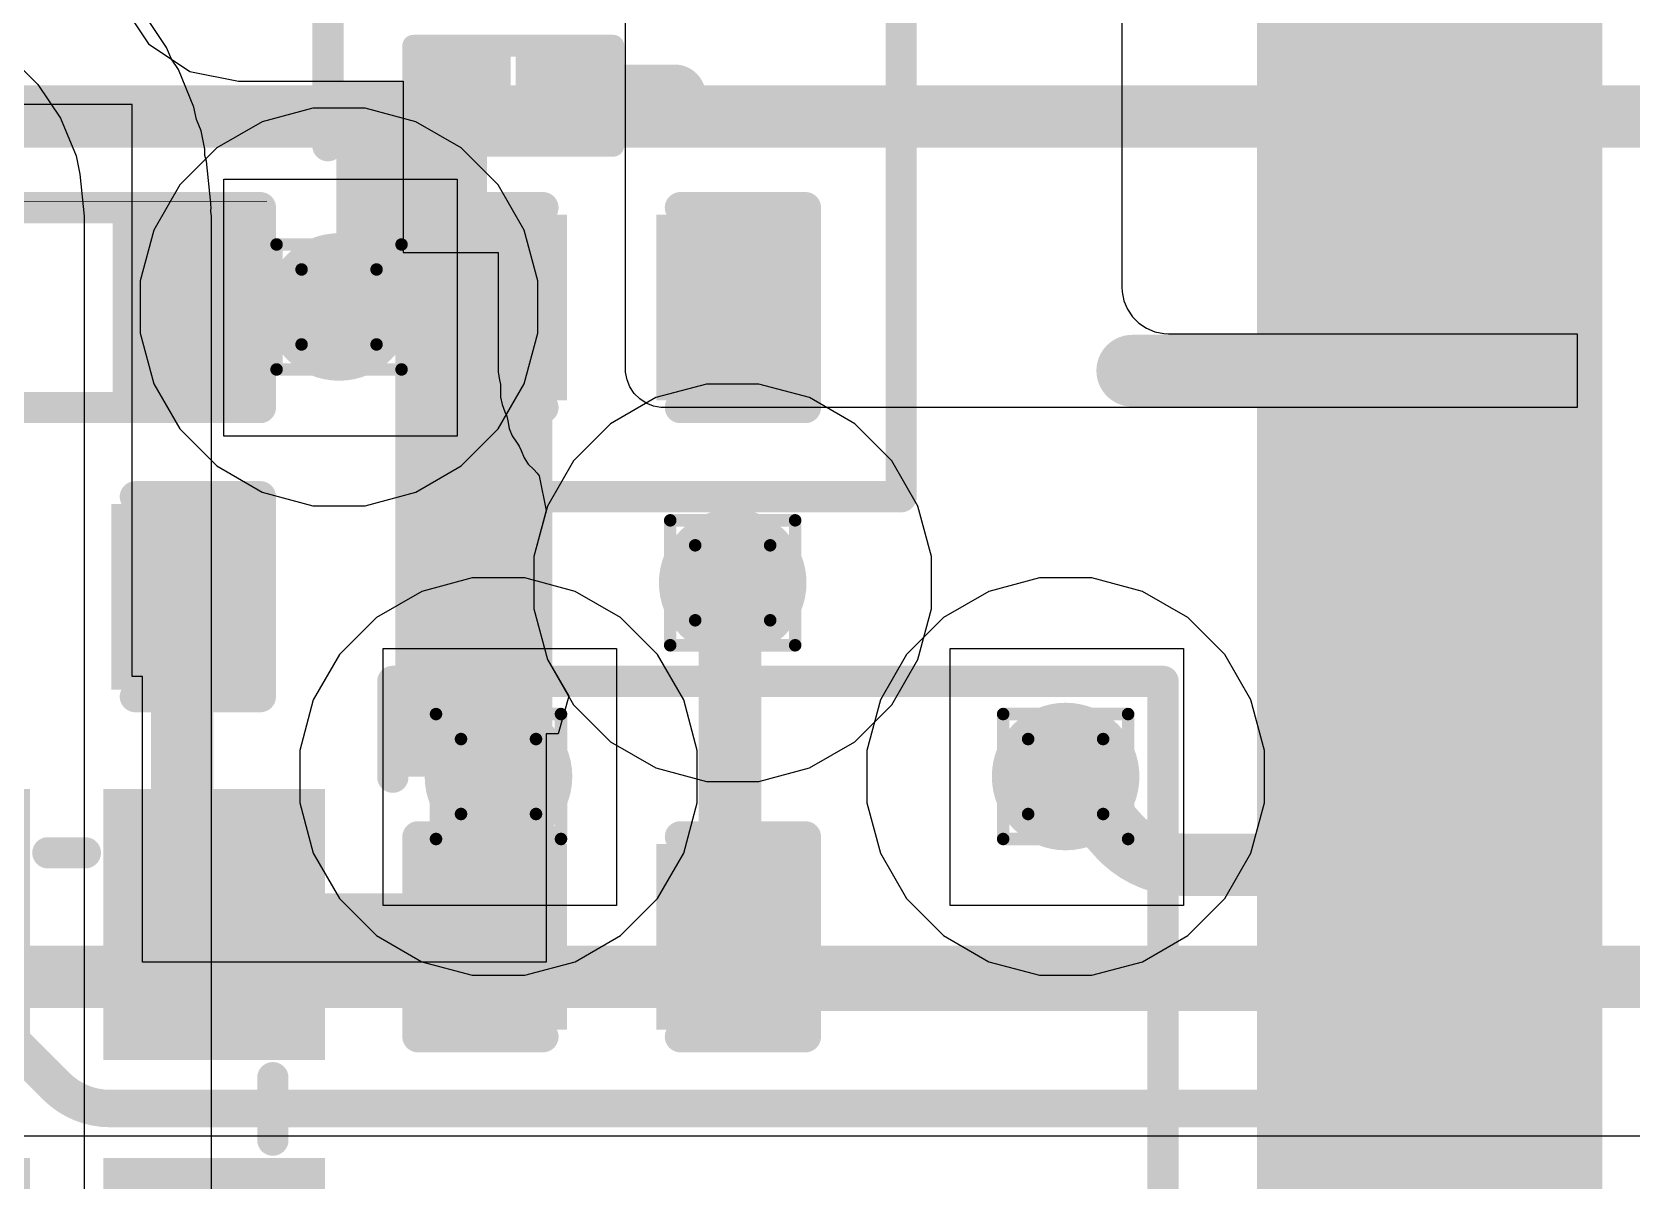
# Model space of a CAD drawing. Header units: inches. Extents: x -5 to 230, y -4 to 159.
# Drawn here: x 17.09 to 23.59, y 35.96 to 40.62 of the extents above; entities that cross this region are included whole.
import ezdxf

# ---------------------------------------------------------------- set-up
doc = ezdxf.new("R2010")
doc.units = ezdxf.units.IN
for name, color, linetype in [('Bottom Layer', 5, 'Continuous'), ('Drill Drawing', 1, 'Continuous'), ('Layer 1', 16, 'Continuous'), ('Layer 2', 76, 'Continuous'), ('Top Layer', 1, 'Continuous'), ('Top Overlay', 2, 'Continuous'), ('Top Paste', 8, 'Continuous'), ('Top Solder', 216, 'Continuous'), ('Via Holes', 16, 'Continuous')]:
    doc.layers.add(name, color=color, linetype=linetype)

# ---------------------------------------------------------------- blocks, each defined once
blk = doc.blocks.new('SMD2016_4P_48')
at = {"layer": 'Top Layer'}
for points in [[(-1.2500483, 0.1998725999999999), (-1.2500483, 0.9998709999999998), (-0.2500503000000001, 0.9998709999999998), (-0.2500502999999999, 0.1998726000000001)], [(0.2500528400000001, 0.2000249999999999), (0.2500528399999999, 1.0000234), (1.25005084, 1.0000234), (1.25005084, 0.2000250000000001)], [(-1.2499467, -1.0000234), (-1.2499467, -0.2000250000000001), (-0.2499487000000001, -0.2000249999999999), (-0.2499486999999999, -1.0000234)], [(0.2500528400000001, -0.9998709999999998), (0.2500528399999999, -0.1998726000000001), (1.25005084, -0.1998725999999999), (1.25005084, -0.9998709999999998)]]:
    blk.add_hatch(color=1, dxfattribs=at).paths.add_polyline_path(points)
at = {"layer": 'Top Paste'}
for points in [[(-1.2500483, 0.1998725999999999), (-1.2500483, 0.9998709999999998), (-0.2500503000000001, 0.9998709999999998), (-0.2500502999999999, 0.1998726000000001)], [(0.2500528400000001, 0.2000249999999999), (0.2500528399999999, 1.0000234), (1.25005084, 1.0000234), (1.25005084, 0.2000250000000001)], [(-1.2499467, -1.0000234), (-1.2499467, -0.2000250000000001), (-0.2499487000000001, -0.2000249999999999), (-0.2499486999999999, -1.0000234)], [(0.2500528400000001, -0.9998709999999998), (0.2500528399999999, -0.1998726000000001), (1.25005084, -0.1998725999999999), (1.25005084, -0.9998709999999998)]]:
    blk.add_hatch(color=8, dxfattribs=at).paths.add_polyline_path(points)
at = {"layer": 'Top Solder'}
for points in [[(-1.3008483, 0.1490725999999999), (-1.3008483, 1.050671), (-0.1992503, 1.050671), (-0.1992502999999999, 0.1490726000000001)], [(0.1992528400000001, 0.1492249999999999), (0.1992528399999999, 1.0508234), (1.30085084, 1.0508234), (1.30085084, 0.1492250000000001)], [(-1.3007467, -1.0508234), (-1.3007467, -0.1492250000000001), (-0.1991487000000001, -0.1492249999999999), (-0.1991486999999999, -1.0508234)], [(0.1992528400000001, -1.050671), (0.1992528399999999, -0.1490726000000001), (1.30085084, -0.1490725999999999), (1.30085084, -1.050671)]]:
    blk.add_hatch(color=216, dxfattribs=at).paths.add_polyline_path(points)
at = {"layer": 'Top Overlay', "const_width": 0.127}
for points in [[(0.127, 0.8382), (-0.127, 0.8382)], [(-1.0414, -0.0762), (-1.0414, 0.0762)], [(1.04140254, -0.0760476), (1.04140254, 0.0763524)], [(-1.3486765, -0.5588), (-1.4248765, -0.4826)], [(-1.4248765, -0.635), (-1.4248765, -0.4826)], [(-1.4248765, -0.635), (-1.3486765, -0.5588)], [(0.1271016, -0.8383524), (-0.1268984, -0.8383524)]]:
    blk.add_lwpolyline(points, dxfattribs=at)
at = {"layer": 'Top Overlay', "const_width": 0.0635}
for points in [[(-0.15875, 0.8382, 1), (-0.09525, 0.8382, 1)], [(0.09525, 0.8382, 1), (0.15875, 0.8382, 1)], [(-1.07315, 0.0762, 1), (-1.00965, 0.0762, 1)], [(1.00965254, 0.0763524, 1), (1.07315254, 0.0763524, 1)], [(-1.07315, -0.0762, 1), (-1.00965, -0.0762, 1)], [(1.00965254, -0.0760476, 1), (1.07315254, -0.0760476, 1)], [(-1.4566265, -0.4826, 1), (-1.3931265, -0.4826, 1)], [(-1.4566265, -0.4826, 1), (-1.3931265, -0.4826, 1)], [(-1.3804265, -0.5588, 1), (-1.3169265, -0.5588, 1)], [(-1.3804265, -0.5588, 1), (-1.3169265, -0.5588, 1)], [(-1.4566265, -0.635, 1), (-1.3931265, -0.635, 1)], [(-1.4566265, -0.635, 1), (-1.3931265, -0.635, 1)], [(-0.1586484, -0.8383524, 1), (-0.0951484, -0.8383524, 1)], [(0.0953516, -0.8383524, 1), (0.1588516, -0.8383524, 1)]]:
    blk.add_lwpolyline(points, format="xyb", close=True, dxfattribs=at)
blk = doc.blocks.new('LQFP_100_71')
at = {"layer": 'Top Layer'}
for points in [[(-8.34999981, 5.149999859999999), (-7.14999967, 5.149999859999999), (-7.14999967, 4.85000046), (-8.34999981, 4.85000046)], [(-8.34999981, 4.65000086), (-7.14999967, 4.65000086), (-7.14999967, 4.35000146), (-8.34999981, 4.35000146)], [(-8.34999981, 4.14999932), (-7.14999967, 4.14999932), (-7.14999967, 3.84999992), (-8.34999981, 3.84999992)], [(-8.34999981, 3.65000032), (-7.14999967, 3.65000032), (-7.14999967, 3.35000092), (-8.34999981, 3.35000092)], [(-8.34999981, 3.15000132), (-7.14999967, 3.15000132), (-7.14999967, 2.85000192), (-8.34999981, 2.85000192)], [(-8.34999981, 2.64999978), (-7.14999967, 2.64999978), (-7.14999967, 2.35000038), (-8.34999981, 2.35000038)], [(-8.34999981, 2.15000078), (-7.14999967, 2.15000078), (-7.14999967, 1.85000138), (-8.34999981, 1.85000138)], [(-8.34999981, 1.64999924), (-7.14999967, 1.64999924), (-7.14999967, 1.34999984), (-8.34999981, 1.34999984)], [(-8.34999981, 1.15000024), (-7.14999967, 1.15000024), (-7.14999967, 0.8500008399999999), (-8.34999981, 0.8500008399999999)], [(-8.34999981, 0.65000124), (-7.14999967, 0.65000124), (-7.14999967, 0.35000184), (-8.34999981, 0.35000184)]]:
    blk.add_hatch(color=1, dxfattribs=at).paths.add_polyline_path(points)
at = {"layer": 'Top Paste'}
for points in [[(-8.34999981, 5.149999859999999), (-7.14999967, 5.149999859999999), (-7.14999967, 4.85000046), (-8.34999981, 4.85000046)], [(-8.34999981, 4.65000086), (-7.14999967, 4.65000086), (-7.14999967, 4.35000146), (-8.34999981, 4.35000146)], [(-8.34999981, 4.14999932), (-7.14999967, 4.14999932), (-7.14999967, 3.84999992), (-8.34999981, 3.84999992)], [(-8.34999981, 3.65000032), (-7.14999967, 3.65000032), (-7.14999967, 3.35000092), (-8.34999981, 3.35000092)], [(-8.34999981, 3.15000132), (-7.14999967, 3.15000132), (-7.14999967, 2.85000192), (-8.34999981, 2.85000192)], [(-8.34999981, 2.64999978), (-7.14999967, 2.64999978), (-7.14999967, 2.35000038), (-8.34999981, 2.35000038)], [(-8.34999981, 2.15000078), (-7.14999967, 2.15000078), (-7.14999967, 1.85000138), (-8.34999981, 1.85000138)], [(-8.34999981, 1.64999924), (-7.14999967, 1.64999924), (-7.14999967, 1.34999984), (-8.34999981, 1.34999984)], [(-8.34999981, 1.15000024), (-7.14999967, 1.15000024), (-7.14999967, 0.8500008399999999), (-8.34999981, 0.8500008399999999)], [(-8.34999981, 0.65000124), (-7.14999967, 0.65000124), (-7.14999967, 0.35000184), (-8.34999981, 0.35000184)]]:
    blk.add_hatch(color=8, dxfattribs=at).paths.add_polyline_path(points)
at = {"layer": 'Top Solder'}
for points in [[(-8.45159981, 5.25159986), (-7.048399669999999, 5.25159986), (-7.048399669999999, 4.74840046), (-8.45159981, 4.74840046)], [(-8.45159981, 4.75160086), (-7.048399669999999, 4.75160086), (-7.048399669999999, 4.248401459999999), (-8.45159981, 4.248401459999999)], [(-8.45159981, 4.25159932), (-7.048399669999999, 4.25159932), (-7.048399669999999, 3.74839992), (-8.45159981, 3.74839992)], [(-8.45159981, 3.75160032), (-7.048399669999999, 3.75160032), (-7.048399669999999, 3.24840092), (-8.45159981, 3.24840092)], [(-8.45159981, 3.25160132), (-7.048399669999999, 3.25160132), (-7.048399669999999, 2.74840192), (-8.45159981, 2.74840192)], [(-8.45159981, 2.75159978), (-7.048399669999999, 2.75159978), (-7.048399669999999, 2.24840038), (-8.45159981, 2.24840038)], [(-8.45159981, 2.25160078), (-7.048399669999999, 2.25160078), (-7.048399669999999, 1.74840138), (-8.45159981, 1.74840138)], [(-8.45159981, 1.75159924), (-7.048399669999999, 1.75159924), (-7.048399669999999, 1.24839984), (-8.45159981, 1.24839984)], [(-8.45159981, 1.25160024), (-7.048399669999999, 1.25160024), (-7.048399669999999, 0.74840084), (-8.45159981, 0.74840084)], [(-8.45159981, 0.75160124), (-7.048399669999999, 0.75160124), (-7.048399669999999, 0.24840184), (-8.45159981, 0.24840184)], [(-8.45159981, 0.2515997), (-7.048399669999999, 0.2515997), (-7.048399669999999, -0.2515997), (-8.45159981, -0.2515997)]]:
    blk.add_hatch(color=216, dxfattribs=at).paths.add_polyline_path(points)
blk = doc.blocks.new('R___0402_170')
at = {"layer": 'Top Layer'}
for points in [[(-0.6985, -0.3175), (-0.6985, 0.3175), (-0.2412999999999999, 0.3175), (-0.2413, -0.3175)], [(0.2412999999999999, -0.3175), (0.2413, 0.3175), (0.6985, 0.3175), (0.6985, -0.3175)]]:
    blk.add_hatch(color=1, dxfattribs=at).paths.add_polyline_path(points)
at = {"layer": 'Top Paste'}
for points in [[(-0.6985, -0.3175), (-0.6985, 0.3175), (-0.2412999999999999, 0.3175), (-0.2413, -0.3175)], [(0.2412999999999999, -0.3175), (0.2413, 0.3175), (0.6985, 0.3175), (0.6985, -0.3175)]]:
    blk.add_hatch(color=8, dxfattribs=at).paths.add_polyline_path(points)
at = {"layer": 'Top Solder'}
for points in [[(-0.75350116, -0.37250116), (-0.75350116, 0.37250116), (-0.1862988399999999, 0.37250116), (-0.18629884, -0.37250116)], [(0.1862988399999999, -0.37250116), (0.18629884, 0.37250116), (0.75350116, 0.37250116), (0.75350116, -0.37250116)]]:
    blk.add_hatch(color=216, dxfattribs=at).paths.add_polyline_path(points)
at = {"layer": 'Top Overlay'}
for points, const_width in [([(0.7874, 0.4064), (-0.7874, 0.4064)], 0.127), ([(-0.7874, 0.4064), (-0.7874, -0.4064)], 0.127), ([(0.7874, 0.4064), (0.7874, -0.4064)], 0.127), ([(0.7874, -0.4064), (-0.7874, -0.4064)], 0.127), ([(0.8128, -0.4318), (-0.8128, -0.4318)], 0.0032258)]:
    blk.add_lwpolyline(points, dxfattribs=dict(at, const_width=const_width))
for points, const_width in [([(-0.8191499999999999, 0.4064, 1), (-0.7556499999999999, 0.4064, 1)], 0.0635), ([(-0.8191499999999999, 0.4064, 1), (-0.7556499999999999, 0.4064, 1)], 0.0635), ([(0.7556499999999999, 0.4064, 1), (0.8191499999999999, 0.4064, 1)], 0.0635), ([(0.7556499999999999, 0.4064, 1), (0.8191499999999999, 0.4064, 1)], 0.0635), ([(-0.8191499999999999, -0.4064, 1), (-0.7556499999999999, -0.4064, 1)], 0.0635), ([(-0.8191499999999999, -0.4064, 1), (-0.7556499999999999, -0.4064, 1)], 0.0635), ([(0.7556499999999999, -0.4064, 1), (0.8191499999999999, -0.4064, 1)], 0.0635), ([(0.7556499999999999, -0.4064, 1), (0.8191499999999999, -0.4064, 1)], 0.0635), ([(-0.81360518, -0.4318, 1), (-0.8119948199999999, -0.4318, 1)], 0.0016129), ([(0.8119948199999999, -0.4318, 1), (0.81360518, -0.4318, 1)], 0.0016129)]:
    blk.add_lwpolyline(points, format="xyb", close=True, dxfattribs=dict(at, const_width=const_width))
blk = doc.blocks.new('DFN_2_0_3_0_6__214')
at = {"layer": 'Top Layer'}
for points in [[(-0.32999807, -0.12999974), (-0.32999807, 0.12999974), (-0.05999861, 0.12999974), (-0.05999861, -0.12999974)], [(0.06000115, -0.12999974), (0.06000115, 0.12999974), (0.33000061, 0.12999974), (0.33000061, -0.12999974)]]:
    blk.add_hatch(color=1, dxfattribs=at).paths.add_polyline_path(points)
at = {"layer": 'Top Paste'}
for points in [[(-0.32999807, -0.12999974), (-0.32999807, 0.12999974), (-0.05999861, 0.12999974), (-0.05999861, -0.12999974)], [(0.06000115, -0.12999974), (0.06000115, 0.12999974), (0.33000061, 0.12999974), (0.33000061, -0.12999974)]]:
    blk.add_hatch(color=8, dxfattribs=at).paths.add_polyline_path(points)
at = {"layer": 'Top Solder'}
for points in [[(-0.37999797, -0.17999964), (-0.37999797, 0.17999964), (-0.00999871, 0.17999964), (-0.00999871, -0.17999964)], [(0.01000125, -0.17999964), (0.01000125, 0.17999964), (0.38000051, 0.17999964), (0.38000051, -0.17999964)]]:
    blk.add_hatch(color=216, dxfattribs=at).paths.add_polyline_path(points)
at = {"layer": 'Top Overlay', "const_width": 0.0889}
for points in [[(-0.40639746, 0.2032), (0.4064, 0.2032)], [(-0.40639746, -0.2032), (-0.40639746, 0.2032)], [(0.4064, -0.2032), (0.4064, 0.2032)], [(-0.40639746, -0.2032), (0.4064, -0.2032)]]:
    blk.add_lwpolyline(points, dxfattribs=at)
at = {"layer": 'Top Overlay', "const_width": 0.04445}
for points in [[(-0.42862246, 0.2032, 1), (-0.38417246, 0.2032, 1)], [(-0.42862246, 0.2032, 1), (-0.38417246, 0.2032, 1)], [(0.384175, 0.2032, 1), (0.428625, 0.2032, 1)], [(0.384175, 0.2032, 1), (0.428625, 0.2032, 1)], [(-0.42862246, -0.2032, 1), (-0.38417246, -0.2032, 1)], [(-0.42862246, -0.2032, 1), (-0.38417246, -0.2032, 1)], [(0.384175, -0.2032, 1), (0.428625, -0.2032, 1)], [(0.384175, -0.2032, 1), (0.428625, -0.2032, 1)]]:
    blk.add_lwpolyline(points, format="xyb", close=True, dxfattribs=at)
blk = doc.blocks.new('C___0402_236')
at = {"layer": 'Top Layer'}
for points in [[(-0.6985, -0.3175), (-0.6985, 0.3175), (-0.2412999999999999, 0.3175), (-0.2413, -0.3175)], [(0.2412999999999999, -0.3175), (0.2413, 0.3175), (0.6985, 0.3175), (0.6985, -0.3175)]]:
    blk.add_hatch(color=1, dxfattribs=at).paths.add_polyline_path(points)
at = {"layer": 'Top Paste'}
for points in [[(-0.6985, -0.3175), (-0.6985, 0.3175), (-0.2412999999999999, 0.3175), (-0.2413, -0.3175)], [(0.2412999999999999, -0.3175), (0.2413, 0.3175), (0.6985, 0.3175), (0.6985, -0.3175)]]:
    blk.add_hatch(color=8, dxfattribs=at).paths.add_polyline_path(points)
at = {"layer": 'Top Solder'}
for points in [[(-0.7584998799999999, -0.37749988), (-0.7584998799999999, 0.37749988), (-0.18130012, 0.37749988), (-0.18130012, -0.37749988)], [(0.18130012, -0.37749988), (0.18130012, 0.37749988), (0.7584998799999999, 0.37749988), (0.7584998799999999, -0.37749988)]]:
    blk.add_hatch(color=216, dxfattribs=at).paths.add_polyline_path(points)
at = {"layer": 'Top Overlay', "const_width": 0.127}
for points in [[(-0.7874, 0.4064), (-0.7874, -0.4064)], [(-0.2794, 0.4064), (-0.7874, 0.4064)], [(0.7874, 0.4064), (0.2794, 0.4064)], [(0.7874, 0.4064), (0.7874, -0.4064)], [(-0.2794, -0.4064), (-0.7874, -0.4064)], [(0.7874, -0.4064), (0.2794, -0.4064)]]:
    blk.add_lwpolyline(points, dxfattribs=at)
at = {"layer": 'Top Overlay', "const_width": 0.0635}
for points in [[(-0.8191499999999999, 0.4064, 1), (-0.7556499999999999, 0.4064, 1)], [(-0.8191499999999999, 0.4064, 1), (-0.7556499999999999, 0.4064, 1)], [(-0.31115, 0.4064, 1), (-0.24765, 0.4064, 1)], [(0.24765, 0.4064, 1), (0.31115, 0.4064, 1)], [(0.7556499999999999, 0.4064, 1), (0.8191499999999999, 0.4064, 1)], [(0.7556499999999999, 0.4064, 1), (0.8191499999999999, 0.4064, 1)], [(-0.8191499999999999, -0.4064, 1), (-0.7556499999999999, -0.4064, 1)], [(-0.8191499999999999, -0.4064, 1), (-0.7556499999999999, -0.4064, 1)], [(-0.31115, -0.4064, 1), (-0.24765, -0.4064, 1)], [(0.24765, -0.4064, 1), (0.31115, -0.4064, 1)], [(0.7556499999999999, -0.4064, 1), (0.8191499999999999, -0.4064, 1)], [(0.7556499999999999, -0.4064, 1), (0.8191499999999999, -0.4064, 1)]]:
    blk.add_lwpolyline(points, format="xyb", close=True, dxfattribs=at)
blk = doc.blocks.new('C___0402_242')
at = {"layer": 'Top Layer'}
for points in [[(-0.6985, -0.3175), (-0.6985, 0.3175), (-0.2412999999999999, 0.3175), (-0.2413, -0.3175)], [(0.2412999999999999, -0.3175), (0.2413, 0.3175), (0.6985, 0.3175), (0.6985, -0.3175)]]:
    blk.add_hatch(color=1, dxfattribs=at).paths.add_polyline_path(points)
at = {"layer": 'Top Paste'}
for points in [[(-0.6985, -0.3175), (-0.6985, 0.3175), (-0.2412999999999999, 0.3175), (-0.2413, -0.3175)], [(0.2412999999999999, -0.3175), (0.2413, 0.3175), (0.6985, 0.3175), (0.6985, -0.3175)]]:
    blk.add_hatch(color=8, dxfattribs=at).paths.add_polyline_path(points)
at = {"layer": 'Top Solder'}
for points in [[(-0.7584998799999999, -0.37749988), (-0.7584998799999999, 0.37749988), (-0.18130012, 0.37749988), (-0.18130012, -0.37749988)], [(0.18130012, -0.37749988), (0.18130012, 0.37749988), (0.7584998799999999, 0.37749988), (0.7584998799999999, -0.37749988)]]:
    blk.add_hatch(color=216, dxfattribs=at).paths.add_polyline_path(points)
at = {"layer": 'Top Overlay', "const_width": 0.127}
for points in [[(-0.7874, -0.4064), (-0.7874, 0.4064)], [(-0.7874, 0.4064), (-0.2794, 0.4064)], [(0.2794, 0.4064), (0.7874, 0.4064)], [(0.7874, -0.4064), (0.7874, 0.4064)], [(-0.7874, -0.4064), (-0.2794, -0.4064)], [(0.2794, -0.4064), (0.7874, -0.4064)]]:
    blk.add_lwpolyline(points, dxfattribs=at)
at = {"layer": 'Top Overlay', "const_width": 0.0635}
for points in [[(-0.8191499999999999, 0.4064, 1), (-0.7556499999999999, 0.4064, 1)], [(-0.8191499999999999, 0.4064, 1), (-0.7556499999999999, 0.4064, 1)], [(-0.31115, 0.4064, 1), (-0.24765, 0.4064, 1)], [(0.24765, 0.4064, 1), (0.31115, 0.4064, 1)], [(0.7556499999999999, 0.4064, 1), (0.8191499999999999, 0.4064, 1)], [(0.7556499999999999, 0.4064, 1), (0.8191499999999999, 0.4064, 1)], [(-0.8191499999999999, -0.4064, 1), (-0.7556499999999999, -0.4064, 1)], [(-0.8191499999999999, -0.4064, 1), (-0.7556499999999999, -0.4064, 1)], [(-0.31115, -0.4064, 1), (-0.24765, -0.4064, 1)], [(0.24765, -0.4064, 1), (0.31115, -0.4064, 1)], [(0.7556499999999999, -0.4064, 1), (0.8191499999999999, -0.4064, 1)], [(0.7556499999999999, -0.4064, 1), (0.8191499999999999, -0.4064, 1)]]:
    blk.add_lwpolyline(points, format="xyb", close=True, dxfattribs=at)
blk = doc.blocks.new('C___0402_247')
at = {"layer": 'Top Layer'}
for points in [[(-0.6985, -0.3175), (-0.6985, 0.3175), (-0.2412999999999999, 0.3175), (-0.2413, -0.3175)], [(0.2412999999999999, -0.3175), (0.2413, 0.3175), (0.6985, 0.3175), (0.6985, -0.3175)]]:
    blk.add_hatch(color=1, dxfattribs=at).paths.add_polyline_path(points)
at = {"layer": 'Top Paste'}
for points in [[(-0.6985, -0.3175), (-0.6985, 0.3175), (-0.2412999999999999, 0.3175), (-0.2413, -0.3175)], [(0.2412999999999999, -0.3175), (0.2413, 0.3175), (0.6985, 0.3175), (0.6985, -0.3175)]]:
    blk.add_hatch(color=8, dxfattribs=at).paths.add_polyline_path(points)
at = {"layer": 'Top Solder'}
for points in [[(-0.7584998799999999, -0.37749988), (-0.7584998799999999, 0.37749988), (-0.18130012, 0.37749988), (-0.18130012, -0.37749988)], [(0.18130012, -0.37749988), (0.18130012, 0.37749988), (0.7584998799999999, 0.37749988), (0.7584998799999999, -0.37749988)]]:
    blk.add_hatch(color=216, dxfattribs=at).paths.add_polyline_path(points)
at = {"layer": 'Top Overlay', "const_width": 0.127}
for points in [[(-0.7874, -0.4064), (-0.7874, 0.4064)], [(-0.7874, 0.4064), (-0.2794, 0.4064)], [(0.2794, 0.4064), (0.7874, 0.4064)], [(0.7874, -0.4064), (0.7874, 0.4064)], [(-0.7874, -0.4064), (-0.2794, -0.4064)], [(0.2794, -0.4064), (0.7874, -0.4064)]]:
    blk.add_lwpolyline(points, dxfattribs=at)
at = {"layer": 'Top Overlay', "const_width": 0.0635}
for points in [[(-0.8191499999999999, 0.4064, 1), (-0.7556499999999999, 0.4064, 1)], [(-0.8191499999999999, 0.4064, 1), (-0.7556499999999999, 0.4064, 1)], [(-0.31115, 0.4064, 1), (-0.24765, 0.4064, 1)], [(0.24765, 0.4064, 1), (0.31115, 0.4064, 1)], [(0.7556499999999999, 0.4064, 1), (0.8191499999999999, 0.4064, 1)], [(0.7556499999999999, 0.4064, 1), (0.8191499999999999, 0.4064, 1)], [(-0.8191499999999999, -0.4064, 1), (-0.7556499999999999, -0.4064, 1)], [(-0.8191499999999999, -0.4064, 1), (-0.7556499999999999, -0.4064, 1)], [(-0.31115, -0.4064, 1), (-0.24765, -0.4064, 1)], [(0.24765, -0.4064, 1), (0.31115, -0.4064, 1)], [(0.7556499999999999, -0.4064, 1), (0.8191499999999999, -0.4064, 1)], [(0.7556499999999999, -0.4064, 1), (0.8191499999999999, -0.4064, 1)]]:
    blk.add_lwpolyline(points, format="xyb", close=True, dxfattribs=at)

msp = doc.modelspace()

# ---------------------------------------------------------------- hatches: boundary and pattern name
at = {"layer": 'Bottom Layer'}
h = msp.add_hatch(color=5, dxfattribs=at)
edge = h.paths.add_edge_path()
edge.add_arc((18.33351172, 39.50646912), 0.2999994, 0, 360)
h = msp.add_hatch(color=5, dxfattribs=at)
edge = h.paths.add_edge_path()
edge.add_arc((19.93354916, 38.38489148), 0.2999994, 0, 360)
h = msp.add_hatch(color=5, dxfattribs=at)
edge = h.paths.add_edge_path()
edge.add_arc((18.9816232, 37.59719176), 0.2999994, 0, 360)
h = msp.add_hatch(color=5, dxfattribs=at)
edge = h.paths.add_edge_path()
edge.add_arc((21.28683576, 37.59719176), 0.2999994, 0, 360)
at = {"layer": 'Layer 1'}
h = msp.add_hatch(color=16, dxfattribs=at)
edge = h.paths.add_edge_path()
edge.add_arc((18.33351172, 39.50646912), 0.2999994, 0, 360)
h = msp.add_hatch(color=16, dxfattribs=at)
edge = h.paths.add_edge_path()
edge.add_arc((19.93354916, 38.38489148), 0.2999994, 0, 360)
h = msp.add_hatch(color=16, dxfattribs=at)
edge = h.paths.add_edge_path()
edge.add_arc((18.9816232, 37.59719176), 0.2999994, 0, 360)
h = msp.add_hatch(color=16, dxfattribs=at)
edge = h.paths.add_edge_path()
edge.add_arc((21.28683576, 37.59719176), 0.2999994, 0, 360)
at = {"layer": 'Layer 2'}
h = msp.add_hatch(color=76, dxfattribs=at)
edge = h.paths.add_edge_path()
edge.add_arc((18.33351172, 39.50646912), 0.2999994, 0, 360)
h = msp.add_hatch(color=76, dxfattribs=at)
edge = h.paths.add_edge_path()
edge.add_arc((19.93354916, 38.38489148), 0.2999994, 0, 360)
h = msp.add_hatch(color=76, dxfattribs=at)
edge = h.paths.add_edge_path()
edge.add_arc((18.9816232, 37.59719176), 0.2999994, 0, 360)
h = msp.add_hatch(color=76, dxfattribs=at)
edge = h.paths.add_edge_path()
edge.add_arc((21.28683576, 37.59719176), 0.2999994, 0, 360)
at = {"layer": 'Top Layer'}
for points in [[(18.32225444, 39.60735792), (18.8466222, 39.60735792), (18.8466222, 40.42486708), (18.32225444, 40.42486708)], [(18.56261464, 37.59719176), (19.20037308, 37.59719176), (19.20037308, 39.82140879999999), (18.56261464, 39.82140879999999)]]:
    msp.add_hatch(color=1, dxfattribs=at).paths.add_polyline_path(points)
h = msp.add_hatch(color=1, dxfattribs=at)
edge = h.paths.add_edge_path()
edge.add_arc((18.33351172, 39.50646912), 0.2999994, 0, 360)
h = msp.add_hatch(color=1, dxfattribs=at)
edge = h.paths.add_edge_path()
edge.add_arc((19.93354916, 38.38489148), 0.2999994, 0, 360)
h = msp.add_hatch(color=1, dxfattribs=at)
edge = h.paths.add_edge_path()
edge.add_arc((18.9816232, 37.59719176), 0.2999994, 0, 360)
h = msp.add_hatch(color=1, dxfattribs=at)
edge = h.paths.add_edge_path()
edge.add_arc((21.28683576, 37.59719176), 0.2999994, 0, 360)
at = {"layer": 'Via Holes'}
h = msp.add_hatch(color=7, dxfattribs=at)
edge = h.paths.add_edge_path()
edge.add_arc((18.33351172, 39.50646912), 0.1499997, 0, 360)
h = msp.add_hatch(color=7, dxfattribs=at)
edge = h.paths.add_edge_path()
edge.add_arc((19.93354916, 38.38489148), 0.1499997, 0, 360)
h = msp.add_hatch(color=7, dxfattribs=at)
edge = h.paths.add_edge_path()
edge.add_arc((18.9816232, 37.59719176), 0.1499997, 0, 360)
h = msp.add_hatch(color=7, dxfattribs=at)
edge = h.paths.add_edge_path()
edge.add_arc((21.28683576, 37.59719176), 0.1499997, 0, 360)

# ---------------------------------------------------------------- linework, layer by layer
at = {"layer": 'Bottom Layer'}
for p, q in [((17.86474202, 38.98118188), (17.86474202, 40.02621916)), ((17.86474202, 40.02621916), (18.81312468, 40.02621916)), ((18.81312468, 40.02621916), (18.81312468, 38.98118188)), ((18.81312468, 38.98118188), (17.86474202, 38.98118188)), ((18.5128535, 37.07318468), (18.5128535, 38.11822196)), ((18.5128535, 38.11822196), (19.46123616, 38.11822196)), ((19.46123616, 38.11822196), (19.46123616, 37.07318468)), ((20.81806606, 37.07318468), (20.81806606, 38.11822196)), ((20.81806606, 38.11822196), (21.76644872, 38.11822196)), ((21.76644872, 38.11822196), (21.76644872, 37.07318468)), ((19.46123616, 37.07318468), (18.5128535, 37.07318468)), ((21.76644872, 37.07318468), (20.81806606, 37.07318468)), ((4.490681899999999, 36.13561226), (24.50911024, 36.13561226))]:
    msp.add_line(p, q, dxfattribs=at)
at = {"layer": 'Bottom Layer', "const_width": 0.254}
for points in [[(5.609661119999999, 40.28066112), (24.48510724, 40.28066112)], [(4.490681899999999, 36.78305318), (25.1520071, 36.78305318)]]:
    msp.add_lwpolyline(points, dxfattribs=at)
at = {"layer": 'Drill Drawing', "const_width": 0.0508}
for points in [[(18.07951172, 39.76046912), (18.58751172, 39.76046912)], [(18.07951172, 39.25246912), (18.07951172, 39.76046912)], [(18.58751172, 39.25246912), (18.58751172, 39.76046912)], [(18.18111172, 39.65886912), (18.48591172, 39.65886912)], [(18.18111172, 39.35406912), (18.18111172, 39.65886912)], [(18.48591172, 39.35406912), (18.48591172, 39.65886912)], [(18.18111172, 39.35406912), (18.48591172, 39.35406912)], [(18.07951172, 39.25246912), (18.58751172, 39.25246912)], [(19.67954916, 38.63889148), (20.18754916, 38.63889148)], [(19.67954916, 38.13089148), (19.67954916, 38.63889148)], [(20.18754916, 38.13089148), (20.18754916, 38.63889148)], [(19.78114916, 38.53729148), (20.08594916, 38.53729148)], [(19.78114916, 38.23249148), (19.78114916, 38.53729148)], [(20.08594916, 38.23249148), (20.08594916, 38.53729148)], [(19.78114916, 38.23249148), (20.08594916, 38.23249148)], [(19.67954916, 38.13089148), (20.18754916, 38.13089148)], [(18.7276232, 37.85119176), (19.2356232, 37.85119176)], [(18.7276232, 37.34319176), (18.7276232, 37.85119176)], [(19.2356232, 37.34319176), (19.2356232, 37.85119176)], [(21.03283576, 37.85119176), (21.54083576, 37.85119176)], [(21.03283576, 37.34319176), (21.03283576, 37.85119176)], [(21.54083576, 37.34319176), (21.54083576, 37.85119176)], [(18.8292232, 37.74959176), (19.1340232, 37.74959176)], [(18.8292232, 37.44479176), (18.8292232, 37.74959176)], [(19.1340232, 37.44479176), (19.1340232, 37.74959176)], [(21.13443576, 37.74959176), (21.43923576, 37.74959176)], [(21.13443576, 37.44479176), (21.13443576, 37.74959176)], [(21.43923576, 37.44479176), (21.43923576, 37.74959176)], [(18.8292232, 37.44479176), (19.1340232, 37.44479176)], [(21.13443576, 37.44479176), (21.43923576, 37.44479176)], [(18.7276232, 37.34319176), (19.2356232, 37.34319176)], [(21.03283576, 37.34319176), (21.54083576, 37.34319176)]]:
    msp.add_lwpolyline(points, dxfattribs=at)
at = {"layer": 'Drill Drawing', "const_width": 0.0254}
for points in [[(18.06681172, 39.76046912, 1), (18.09221172, 39.76046912, 1)], [(18.06681172, 39.76046912, 1), (18.09221172, 39.76046912, 1)], [(18.57481172, 39.76046912, 1), (18.60021172, 39.76046912, 1)], [(18.57481172, 39.76046912, 1), (18.60021172, 39.76046912, 1)], [(18.16841172, 39.65886912, 1), (18.19381172, 39.65886912, 1)], [(18.16841172, 39.65886912, 1), (18.19381172, 39.65886912, 1)], [(18.47321172, 39.65886912, 1), (18.49861172, 39.65886912, 1)], [(18.47321172, 39.65886912, 1), (18.49861172, 39.65886912, 1)], [(18.16841172, 39.35406912, 1), (18.19381172, 39.35406912, 1)], [(18.16841172, 39.35406912, 1), (18.19381172, 39.35406912, 1)], [(18.47321172, 39.35406912, 1), (18.49861172, 39.35406912, 1)], [(18.47321172, 39.35406912, 1), (18.49861172, 39.35406912, 1)], [(18.06681172, 39.25246912, 1), (18.09221172, 39.25246912, 1)], [(18.06681172, 39.25246912, 1), (18.09221172, 39.25246912, 1)], [(18.57481172, 39.25246912, 1), (18.60021172, 39.25246912, 1)], [(18.57481172, 39.25246912, 1), (18.60021172, 39.25246912, 1)], [(19.66684916, 38.63889148, 1), (19.69224916, 38.63889148, 1)], [(19.66684916, 38.63889148, 1), (19.69224916, 38.63889148, 1)], [(20.17484916, 38.63889148, 1), (20.20024916, 38.63889148, 1)], [(20.17484916, 38.63889148, 1), (20.20024916, 38.63889148, 1)], [(19.76844916, 38.53729148, 1), (19.79384916, 38.53729148, 1)], [(19.76844916, 38.53729148, 1), (19.79384916, 38.53729148, 1)], [(20.07324916, 38.53729148, 1), (20.09864916, 38.53729148, 1)], [(20.07324916, 38.53729148, 1), (20.09864916, 38.53729148, 1)], [(19.76844916, 38.23249148, 1), (19.79384916, 38.23249148, 1)], [(19.76844916, 38.23249148, 1), (19.79384916, 38.23249148, 1)], [(20.07324916, 38.23249148, 1), (20.09864916, 38.23249148, 1)], [(20.07324916, 38.23249148, 1), (20.09864916, 38.23249148, 1)], [(19.66684916, 38.13089148, 1), (19.69224916, 38.13089148, 1)], [(19.66684916, 38.13089148, 1), (19.69224916, 38.13089148, 1)], [(20.17484916, 38.13089148, 1), (20.20024916, 38.13089148, 1)], [(20.17484916, 38.13089148, 1), (20.20024916, 38.13089148, 1)], [(18.7149232, 37.85119176, 1), (18.7403232, 37.85119176, 1)], [(18.7149232, 37.85119176, 1), (18.7403232, 37.85119176, 1)], [(19.2229232, 37.85119176, 1), (19.2483232, 37.85119176, 1)], [(19.2229232, 37.85119176, 1), (19.2483232, 37.85119176, 1)], [(21.02013576, 37.85119176, 1), (21.04553576, 37.85119176, 1)], [(21.02013576, 37.85119176, 1), (21.04553576, 37.85119176, 1)], [(21.52813576, 37.85119176, 1), (21.55353576, 37.85119176, 1)], [(21.52813576, 37.85119176, 1), (21.55353576, 37.85119176, 1)], [(18.8165232, 37.74959176, 1), (18.8419232, 37.74959176, 1)], [(18.8165232, 37.74959176, 1), (18.8419232, 37.74959176, 1)], [(19.1213232, 37.74959176, 1), (19.1467232, 37.74959176, 1)], [(19.1213232, 37.74959176, 1), (19.1467232, 37.74959176, 1)], [(21.12173576, 37.74959176, 1), (21.14713576, 37.74959176, 1)], [(21.12173576, 37.74959176, 1), (21.14713576, 37.74959176, 1)], [(21.42653576, 37.74959176, 1), (21.45193576, 37.74959176, 1)], [(21.42653576, 37.74959176, 1), (21.45193576, 37.74959176, 1)], [(18.8165232, 37.44479176, 1), (18.8419232, 37.44479176, 1)], [(18.8165232, 37.44479176, 1), (18.8419232, 37.44479176, 1)], [(19.1213232, 37.44479176, 1), (19.1467232, 37.44479176, 1)], [(19.1213232, 37.44479176, 1), (19.1467232, 37.44479176, 1)], [(21.12173576, 37.44479176, 1), (21.14713576, 37.44479176, 1)], [(21.12173576, 37.44479176, 1), (21.14713576, 37.44479176, 1)], [(21.42653576, 37.44479176, 1), (21.45193576, 37.44479176, 1)], [(21.42653576, 37.44479176, 1), (21.45193576, 37.44479176, 1)], [(18.7149232, 37.34319176, 1), (18.7403232, 37.34319176, 1)], [(18.7149232, 37.34319176, 1), (18.7403232, 37.34319176, 1)], [(19.2229232, 37.34319176, 1), (19.2483232, 37.34319176, 1)], [(19.2229232, 37.34319176, 1), (19.2483232, 37.34319176, 1)], [(21.02013576, 37.34319176, 1), (21.04553576, 37.34319176, 1)], [(21.02013576, 37.34319176, 1), (21.04553576, 37.34319176, 1)], [(21.52813576, 37.34319176, 1), (21.55353576, 37.34319176, 1)], [(21.52813576, 37.34319176, 1), (21.55353576, 37.34319176, 1)]]:
    msp.add_lwpolyline(points, format="xyb", close=True, dxfattribs=at)
at = {"layer": 'Layer 1'}
for p, q in [((17.63241076, 40.56163084), (17.5404399, 40.69927598)), ((16.99271938, 40.52857528), (17.10977782, 40.41151938)), ((17.6519332, 40.51450114), (17.63241076, 40.56163084)), ((17.68027452, 40.47208314), (17.6519332, 40.51450114)), ((17.74362466, 40.31913958), (17.68027452, 40.47208314)), ((17.10977782, 40.41151938), (17.20174868, 40.27387424)), ((17.20174868, 40.27387424), (17.26509882, 40.12093068)), ((17.75357638, 40.26910666), (17.74362466, 40.31913958)), ((17.77309882, 40.22197442), (17.75357638, 40.26910666)), ((17.78792988, 40.14741017999999), (17.77309882, 40.22197442)), ((17.78792988, 40.12272137999999), (17.78792988, 40.14741017999999)), ((17.26509882, 40.12093068), (17.27992988, 40.04636644)), ((17.79518666, 40.09912732), (17.78792988, 40.12272137999999)), ((17.81264916, 39.92858918), (17.79518666, 40.09912732)), ((17.27992988, 40.04636644), (17.29739238, 39.8758283)), ((17.29739238, 39.87579782), (17.29738984, 39.87579528)), ((17.29738984, 39.87579528), (17.29739746, 39.87579273999999)), ((17.29739238, 39.8758283), (17.29739238, 39.87579782)), ((17.29739746, 39.87579273999999), (17.2974, 35.85472382)), ((17.81171952, 39.8940528), (17.81404616, 39.91250844)), ((17.8153441, 39.8758283), (17.81171952, 39.8940528)), ((17.811877, 39.92042815999999), (17.81264916, 39.92858918)), ((17.81404616, 39.91250844), (17.811877, 39.92042815999999)), ((17.8153441, 39.87581814), (17.8153441, 39.8758283)), ((17.81534918, 39.87579273999999), (17.8153441, 39.87581814)), ((17.81535172, 35.88015176), (17.81534918, 39.87579273999999)), ((19.82717396, 39.19289088), (19.62167272, 39.13782621999999)), ((20.03992436, 39.19289088), (19.82717396, 39.19289088)), ((20.2454256, 39.13782621999999), (20.03992436, 39.19289088)), ((19.62167272, 39.13782621999999), (19.4374262, 39.03145102)), ((20.42967212, 39.03145102), (20.2454256, 39.13782621999999)), ((19.4374262, 39.03145102), (19.28698962, 38.88101443999999)), ((20.5801087, 38.88101443999999), (20.42967212, 39.03145102)), ((19.28698962, 38.88101443999999), (19.18061442, 38.69676792)), ((20.6864839, 38.69676792), (20.5801087, 38.88101443999999)), ((19.18061442, 38.69676792), (19.12554976, 38.49126668)), ((20.74154856, 38.49126668), (20.6864839, 38.69676792)), ((19.12554976, 38.49126668), (19.12554976, 38.27851628)), ((20.74154856, 38.27851628), (20.74154856, 38.49126668)), ((19.12554976, 38.27851628), (19.18061442, 38.07301504)), ((20.6864839, 38.07301504), (20.74154856, 38.27851628)), ((19.18061442, 38.07301504), (19.28698962, 37.88876851999999)), ((20.5801087, 37.88876851999999), (20.6864839, 38.07301504)), ((19.28698962, 37.88876851999999), (19.4374262, 37.73833193999999)), ((20.42967212, 37.73833193999999), (20.5801087, 37.88876851999999)), ((19.4374262, 37.73833193999999), (19.62167272, 37.63195674)), ((20.2454256, 37.63195674), (20.42967212, 37.73833193999999)), ((19.62167272, 37.63195674), (19.82717396, 37.57689208)), ((20.03992436, 37.57689208), (20.2454256, 37.63195674)), ((19.82717396, 37.57689208), (20.03992436, 37.57689208))]:
    msp.add_line(p, q, dxfattribs=at)
at = {"layer": 'Layer 2'}
for p, q in [((18.02163528, 40.25940386), (17.83738876, 40.15302866)), ((18.22713652, 40.31446852), (18.02163528, 40.25940386)), ((18.43988692, 40.31446852), (18.22713652, 40.31446852)), ((18.64538816, 40.25940386), (18.43988692, 40.31446852)), ((18.82963468, 40.15302866), (18.64538816, 40.25940386)), ((17.83738876, 40.15302866), (17.68695218, 40.00259207999999)), ((18.98007126, 40.00259207999999), (18.82963468, 40.15302866)), ((17.68695218, 40.00259207999999), (17.58057698, 39.81834556)), ((19.08644646, 39.81834556), (18.98007126, 40.00259207999999)), ((17.58057698, 39.81834556), (17.52551232, 39.61284432)), ((19.14151112, 39.61284432), (19.08644646, 39.81834556)), ((17.52551232, 39.61284432), (17.52551232, 39.40009392)), ((19.14151112, 39.40009392), (19.14151112, 39.61284432)), ((17.52551232, 39.40009392), (17.58057698, 39.19459268)), ((19.08644646, 39.19459268), (19.14151112, 39.40009392)), ((17.58057698, 39.19459268), (17.68695218, 39.01034616)), ((18.98007126, 39.01034616), (19.08644646, 39.19459268)), ((17.68695218, 39.01034616), (17.83738876, 38.85990957999999)), ((18.82963468, 38.85990957999999), (18.98007126, 39.01034616)), ((17.83738876, 38.85990957999999), (18.02163528, 38.75353438)), ((18.64538816, 38.75353438), (18.82963468, 38.85990957999999)), ((18.02163528, 38.75353438), (18.22713652, 38.69846972)), ((18.22713652, 38.69846972), (18.43988692, 38.69846972)), ((18.43988692, 38.69846972), (18.64538816, 38.75353438)), ((18.875248, 38.40519115999999), (18.66974676, 38.35012649999999)), ((19.0879984, 38.40519115999999), (18.875248, 38.40519115999999)), ((19.29349964, 38.35012649999999), (19.0879984, 38.40519115999999)), ((21.18046056, 38.40519115999999), (20.97495932, 38.35012649999999)), ((21.39321096, 38.40519115999999), (21.18046056, 38.40519115999999)), ((21.5987122, 38.35012649999999), (21.39321096, 38.40519115999999)), ((18.66974676, 38.35012649999999), (18.48550024, 38.2437513)), ((19.47774616, 38.2437513), (19.29349964, 38.35012649999999)), ((20.97495932, 38.35012649999999), (20.7907128, 38.2437513)), ((21.78295872, 38.2437513), (21.5987122, 38.35012649999999)), ((18.48550024, 38.2437513), (18.33506366, 38.09331472)), ((19.62818274, 38.09331472), (19.47774616, 38.2437513)), ((20.7907128, 38.2437513), (20.64027622, 38.09331472)), ((21.9333953, 38.09331472), (21.78295872, 38.2437513)), ((18.33506366, 38.09331472), (18.22868846, 37.9090682)), ((19.73455794, 37.9090682), (19.62818274, 38.09331472)), ((20.64027622, 38.09331472), (20.53390102, 37.9090682)), ((22.0397705, 37.9090682), (21.9333953, 38.09331472)), ((18.22868846, 37.9090682), (18.1736238, 37.70356696)), ((19.7896226, 37.70356696), (19.73455794, 37.9090682)), ((20.53390102, 37.9090682), (20.47883636, 37.70356696)), ((22.09483516, 37.70356696), (22.0397705, 37.9090682)), ((18.1736238, 37.70356696), (18.1736238, 37.49081656)), ((19.7896226, 37.49081656), (19.7896226, 37.70356696)), ((20.47883636, 37.70356696), (20.47883636, 37.49081656)), ((22.09483516, 37.49081656), (22.09483516, 37.70356696)), ((18.1736238, 37.49081656), (18.22868846, 37.28531532)), ((19.73455794, 37.28531532), (19.7896226, 37.49081656)), ((20.47883636, 37.49081656), (20.53390102, 37.28531532)), ((22.0397705, 37.28531532), (22.09483516, 37.49081656)), ((18.22868846, 37.28531532), (18.33506366, 37.1010688)), ((19.62818274, 37.1010688), (19.73455794, 37.28531532)), ((20.53390102, 37.28531532), (20.64027622, 37.1010688)), ((21.9333953, 37.1010688), (22.0397705, 37.28531532)), ((18.33506366, 37.1010688), (18.48550024, 36.95063222)), ((19.47774616, 36.95063222), (19.62818274, 37.1010688)), ((20.64027622, 37.1010688), (20.7907128, 36.95063222)), ((21.78295872, 36.95063222), (21.9333953, 37.1010688)), ((18.48550024, 36.95063222), (18.66974676, 36.84425701999999)), ((19.29349964, 36.84425701999999), (19.47774616, 36.95063222)), ((20.7907128, 36.95063222), (20.97495932, 36.84425701999999)), ((21.5987122, 36.84425701999999), (21.78295872, 36.95063222)), ((18.66974676, 36.84425701999999), (18.875248, 36.78919236)), ((19.0879984, 36.78919236), (19.29349964, 36.84425701999999)), ((20.97495932, 36.84425701999999), (21.18046056, 36.78919236)), ((21.39321096, 36.78919236), (21.5987122, 36.84425701999999)), ((18.875248, 36.78919236), (19.0879984, 36.78919236)), ((21.18046056, 36.78919236), (21.39321096, 36.78919236))]:
    msp.add_line(p, q, dxfattribs=at)
at = {"layer": 'Top Layer'}
for p, q in [((19.49778168, 39.25697761999999), (19.49778168, 41.44741266)), ((21.5152859, 41.45852007999999), (21.5152859, 39.58688552)), ((17.44633036, 40.7446099), (17.55860852, 40.57657366)), ((17.55860852, 40.57657366), (17.72664476, 40.4642955)), ((17.72664476, 40.4642955), (17.9248562, 40.42486962)), ((17.9248562, 40.42486962), (18.59362296, 40.42486962)), ((18.59362296, 40.42486962), (18.59362296, 39.72731958)), ((17.4930562, 40.3294088), (16.0198562, 40.3294088)), ((17.4930562, 38.6784088), (17.4930562, 40.3294088)), ((18.59362296, 39.72731958), (18.97982996, 39.72731958)), ((18.97982996, 39.72731958), (18.97982996, 39.2570589)), ((21.5152859, 39.58688552), (21.51619776, 39.56829272)), ((21.51619776, 39.56829272), (21.52344946, 39.53182086)), ((21.52344946, 39.53182086), (21.53768108, 39.49746482)), ((21.53768108, 39.49746482), (21.5583389, 39.46654539999999)), ((21.5583389, 39.46654539999999), (21.58463298, 39.44025131999999)), ((21.58463298, 39.44025131999999), (21.61554986, 39.4195935)), ((21.61554986, 39.4195935), (21.6499059, 39.40536188)), ((21.6499059, 39.40536188), (21.68637522, 39.39810764)), ((21.68637522, 39.39810764), (21.70496802, 39.39719578)), ((21.70496802, 39.39719578), (21.70497056, 39.39719578)), ((21.70497056, 39.39719578), (23.36607214, 39.3971907)), ((23.36607214, 39.3971907), (23.36607214, 39.0971913)), ((18.97982996, 39.2570589), (18.97982742, 39.24132106)), ((18.97982742, 39.24132106), (18.98597168, 39.21040418)), ((19.49777914, 39.24123724), (19.49778168, 39.25697508)), ((19.50391832, 39.21036608), (19.49777914, 39.24123724)), ((19.49778168, 39.25697508), (19.49778168, 39.25697761999999)), ((18.98597168, 39.21040418), (18.9859666, 39.21037877999999)), ((18.9859666, 39.21037877999999), (18.9897766, 39.1912221)), ((18.9897766, 39.1912221), (18.98977406, 39.14021382)), ((19.515963, 39.18128562), (19.50391832, 39.21036608)), ((19.53344836, 39.15511599999999), (19.515963, 39.18128562)), ((19.55570638, 39.13285798), (19.53344836, 39.15511599999999)), ((18.98977406, 39.14021382), (18.99591324, 39.10934266)), ((18.99591324, 39.10934266), (19.00796046, 39.08025457999999)), ((19.581876, 39.11537262), (19.55570638, 39.13285798)), ((19.61095646, 39.10332794), (19.581876, 39.11537262)), ((19.64182762, 39.09718875999999), (19.61095646, 39.10332794)), ((19.65756546, 39.0971913), (19.64182762, 39.09718875999999)), ((23.36607214, 39.0971913), (19.65756546, 39.0971913)), ((19.00796046, 39.08025457999999), (19.00796046, 39.08024441999999)), ((19.00796046, 39.08024441999999), (19.01541536, 39.06224598)), ((19.01541536, 39.06224598), (19.01922028, 39.043102)), ((19.01922028, 39.043102), (19.0192406, 39.04307152)), ((19.0192406, 39.04307152), (19.0253874, 39.01216479999999)), ((19.0253874, 39.01216479999999), (19.03743208, 38.98308688)), ((19.03743208, 38.98308688), (19.05492252, 38.95690963999999)), ((19.05492252, 38.95690963999999), (19.05492252, 38.95690456)), ((19.05492252, 38.95690456), (19.0657734, 38.94066634)), ((19.0657734, 38.94066634), (19.07324354, 38.92262726)), ((19.07324354, 38.92262726), (19.07325116, 38.92261963999999)), ((19.07325116, 38.92261963999999), (19.08529838, 38.8935341)), ((19.08529838, 38.8935341), (19.10278374, 38.86736448)), ((19.10278374, 38.86736448), (19.1250443, 38.84510138)), ((19.1250443, 38.84510138), (19.12504938, 38.84509121999999)), ((19.12504938, 38.84509121999999), (19.13885682, 38.83128378)), ((19.13885682, 38.83128378), (19.14692386, 38.81921116)), ((19.14692386, 38.81921116), (19.174968, 38.6784088)), ((17.49289364, 38.00361716), (17.49289364, 38.6784088)), ((17.49289364, 38.6784088), (17.4930562, 38.6784088)), ((19.174968, 38.6784088), (19.13919464, 38.54219114)), ((19.13919464, 38.54219114), (19.12554976, 38.49126668)), ((19.12554976, 38.49126668), (19.12554976, 38.27851628)), ((19.12554976, 38.27851628), (19.18061442, 38.07301504)), ((19.18061442, 38.07301504), (19.26689568, 37.9235716)), ((17.53416864, 38.00361716), (17.49289364, 38.00361716)), ((17.53416864, 36.84283462), (17.53416864, 38.00361716)), ((19.26689568, 37.9235716), (19.22387824, 37.7711716)), ((19.22387824, 37.7711716), (19.17497308, 37.7711716)), ((19.17497308, 37.7711716), (19.17497308, 36.84283462)), ((19.17497308, 36.84283462), (17.53416864, 36.84283462))]:
    msp.add_line(p, q, dxfattribs=at)
for points, const_width in [([(18.8466222, 39.60735792), (18.8466222, 40.36531932)], 0.1778), ([(19.30711404, 40.36531932), (19.6973698, 40.36531932)], 0.254), ([(17.6962562, 39.5039088), (18.33351172, 39.5039088)], 0.3809999999999999), ([(18.33451756, 39.5039088), (18.74317308, 39.5039088)], 0.3809999999999999), ([(18.33351172, 39.5039088), (18.33351172, 39.50646912)], 0.254), ([(21.5579071, 39.24719099999999), (22.7660708, 39.24719099999999)], 0.2921), ([(19.92256112, 38.37390343999999), (19.93354916, 38.38489148)], 0.254), ([(19.92256112, 36.88277612), (19.92256112, 38.37390343999999)], 0.254), ([(17.69609364, 36.99571975999999), (17.69609364, 38.32847046)], 0.254), ([(18.97177308, 36.9456716), (18.97177308, 37.59719176)], 0.3809999999999999), ([(18.97177308, 37.59719176), (18.9816232, 37.59719176)], 0.254), ([(21.28683576, 37.59719176), (21.50008654, 37.3582565)], 0.254), ([(21.76779492, 37.23836596), (22.75724684, 37.23836596)], 0.254), ([(17.69609364, 36.99571975999999), (17.82606544, 36.99571975999999)], 0.254), ([(17.82606544, 36.99571975999999), (18.92172492, 36.99571975999999)], 0.254), ([(19.91157308, 36.87178807999999), (19.92256112, 36.88277612)], 0.254), ([(19.91157308, 36.87178807999999), (20.01317308, 36.77018808)], 0.254), ([(20.01317308, 36.77018808), (22.74307364, 36.77018808)], 0.254), ([(22.74307364, 36.77018808), (22.7660708, 36.74719092)], 0.254), ([(16.94996864, 36.57181916), (17.18468242, 36.3371003)], 0.1524), ([(17.40308686, 36.24718937999999), (22.24226946, 36.24719192)], 0.1524), ([(22.24226946, 36.24719192), (22.7660708, 36.24719192)], 0.1524)]:
    msp.add_lwpolyline(points, dxfattribs=dict(at, const_width=const_width))
for points, const_width in [([(18.8021722, 40.36531932, 1), (18.8910722, 40.36531932, 1)], 0.0889), ([(19.24361404, 40.36531932, 1), (19.37061404, 40.36531932, 1)], 0.127), ([(19.6338698, 40.36531932, 1), (19.7608698, 40.36531932, 1)], 0.127), ([(17.6010062, 39.5039088, 1), (17.7915062, 39.5039088, 1)], 0.1905), ([(18.23826172, 39.5039088, 1), (18.42876172, 39.5039088, 1)], 0.1905), ([(18.23926756, 39.5039088, 1), (18.42976756, 39.5039088, 1)], 0.1905), ([(18.64792308, 39.5039088, 1), (18.83842308, 39.5039088, 1)], 0.1905), ([(18.7831222, 39.60735792, 1), (18.9101222, 39.60735792, 1)], 0.127), ([(18.8021722, 39.60735792, 1), (18.8910722, 39.60735792, 1)], 0.0889), ([(18.27001172, 39.50646912, 1), (18.39701172, 39.50646912, 1)], 0.127), ([(18.27001172, 39.5039088, 1), (18.39701172, 39.5039088, 1)], 0.127), ([(18.67967308, 39.5039088, 1), (18.80667308, 39.5039088, 1)], 0.127), ([(21.4848821, 39.24719099999999, 1), (21.6309321, 39.24719099999999, 1)], 0.14605), ([(22.6930458, 39.24719099999999, 1), (22.8390958, 39.24719099999999, 1)], 0.14605), ([(19.85906112, 38.37390343999999, 1), (19.98606112, 38.37390343999999, 1)], 0.127), ([(19.85906112, 38.37390343999999, 1), (19.98606112, 38.37390343999999, 1)], 0.127), ([(19.87004916, 38.38489148, 1), (19.99704916, 38.38489148, 1)], 0.127), ([(17.63259364, 38.32847046, 1), (17.75959364, 38.32847046, 1)], 0.127), ([(18.87652308, 37.59719176, 1), (19.06702308, 37.59719176, 1)], 0.1905), ([(18.90827308, 37.59719176, 1), (19.03527308, 37.59719176, 1)], 0.127), ([(18.9181232, 37.59719176, 1), (19.0451232, 37.59719176, 1)], 0.127), ([(21.22333576, 37.59719176, 1), (21.35033576, 37.59719176, 1)], 0.127), ([(21.43658654, 37.3582565, 1), (21.56358654, 37.3582565, 1)], 0.127), ([(21.43658908, 37.35825904, 1), (21.56358908, 37.35825904, 1)], 0.127), ([(21.70429492, 37.23836596, 1), (21.83129492, 37.23836596, 1)], 0.127), ([(21.70429492, 37.23836596, 1), (21.83129492, 37.23836596, 1)], 0.127), ([(22.69374684, 37.23836596, 1), (22.82074684, 37.23836596, 1)], 0.127), ([(18.87652308, 36.9456716, 1), (19.06702308, 36.9456716, 1)], 0.1905), ([(17.63259364, 36.99571975999999, 1), (17.75959364, 36.99571975999999, 1)], 0.127), ([(17.63259364, 36.99571975999999, 1), (17.75959364, 36.99571975999999, 1)], 0.127), ([(17.76256544, 36.99571975999999, 1), (17.88956544, 36.99571975999999, 1)], 0.127), ([(17.76256544, 36.99571975999999, 1), (17.88956544, 36.99571975999999, 1)], 0.127), ([(18.85822492, 36.99571975999999, 1), (18.98522492, 36.99571975999999, 1)], 0.127), ([(18.85822492, 36.99571975999999, 1), (18.98522492, 36.99571975999999, 1)], 0.127), ([(18.90827308, 36.9456716, 1), (19.03527308, 36.9456716, 1)], 0.127), ([(19.85906112, 36.88277612, 1), (19.98606112, 36.88277612, 1)], 0.127), ([(19.85906112, 36.88277612, 1), (19.98606112, 36.88277612, 1)], 0.127), ([(19.84807308, 36.87178807999999, 1), (19.97507308, 36.87178807999999, 1)], 0.127), ([(19.84807308, 36.87178807999999, 1), (19.97507308, 36.87178807999999, 1)], 0.127), ([(19.94967308, 36.77018808, 1), (20.07667308, 36.77018808, 1)], 0.127), ([(19.94967308, 36.77018808, 1), (20.07667308, 36.77018808, 1)], 0.127), ([(22.67957364, 36.77018808, 1), (22.80657364, 36.77018808, 1)], 0.127), ([(22.67957364, 36.77018808, 1), (22.80657364, 36.77018808, 1)], 0.127), ([(22.7025708, 36.74719092, 1), (22.8295708, 36.74719092, 1)], 0.127), ([(17.14658242, 36.3371003, 1), (17.22278242, 36.3371003, 1)], 0.0762), ([(17.14658496, 36.33710284, 1), (17.22278496, 36.33710284, 1)], 0.0762), ([(17.36498686, 36.24718937999999, 1), (17.44118686, 36.24718937999999, 1)], 0.0762), ([(17.36498686, 36.24718937999999, 1), (17.44118686, 36.24718937999999, 1)], 0.0762), ([(22.20416946, 36.24719192, 1), (22.28036946, 36.24719192, 1)], 0.0762), ([(22.20416946, 36.24719192, 1), (22.28036946, 36.24719192, 1)], 0.0762), ([(22.7279708, 36.24719192, 1), (22.8041708, 36.24719192, 1)], 0.0762)]:
    msp.add_lwpolyline(points, format="xyb", close=True, dxfattribs=dict(at, const_width=const_width))
for points, const_width in [([(18.8466222, 39.60735792, -0.4142135623730951), (18.74317308, 39.5039088)], 0.254), ([(21.76779492, 37.23836596, -0.2136989005225662), (21.50008908, 37.35825904)], 0.254), ([(18.92172492, 36.99571975999999, -0.4142135623730951), (18.97177308, 36.9456716)], 0.254), ([(17.40308686, 36.24718937999999, -0.1978009323282627), (17.18468496, 36.33710284)], 0.1524)]:
    msp.add_lwpolyline(points, format="xyb", dxfattribs=dict(at, const_width=const_width))
at = {"layer": 'Top Overlay', "const_width": 0.127}
for points in [[(18.288127, 40.16211932), (18.288127, 42.10504152)], [(20.6182468, 39.116), (20.6182468, 42.10504152)], [(20.6182468, 38.73487046), (20.6182468, 39.116)], [(18.669, 38.73487046), (20.6182468, 38.73487046)], [(18.55215492, 37.59434696), (18.55215492, 37.98406424)], [(18.55215492, 37.98406424), (21.68290812, 37.98406424)], [(21.68290812, 34.28911354), (21.68290812, 37.98406424)]]:
    msp.add_lwpolyline(points, dxfattribs=at)
at = {"layer": 'Top Overlay', "const_width": 0.0635}
for points in [[(18.256377, 40.16211932, 1), (18.319877, 40.16211932, 1)], [(20.5864968, 39.116, 1), (20.6499968, 39.116, 1)], [(20.5864968, 39.116, 1), (20.6499968, 39.116, 1)], [(18.63725, 38.73487046, 1), (18.70075, 38.73487046, 1)], [(20.5864968, 38.73487046, 1), (20.6499968, 38.73487046, 1)], [(20.5864968, 38.73487046, 1), (20.6499968, 38.73487046, 1)], [(18.52040492, 37.98406424, 1), (18.58390492, 37.98406424, 1)], [(18.52040492, 37.98406424, 1), (18.58390492, 37.98406424, 1)], [(21.65115812, 37.98406424, 1), (21.71465812, 37.98406424, 1)], [(21.65115812, 37.98406424, 1), (21.71465812, 37.98406424, 1)], [(18.52040492, 37.59434696, 1), (18.58390492, 37.59434696, 1)]]:
    msp.add_lwpolyline(points, format="xyb", close=True, dxfattribs=at)

# ---------------------------------------------------------------- block references
for name, p in [('LQFP_100_71', (30.51607054, 35.74719038)), ('DFN_2_0_3_0_6__214', (19.04162054, 40.36531932)), ('C___0402_242', (19.44167308, 39.5039088)), ('C___0402_247', (19.44167308, 36.9456716))]:
    msp.add_blockref(name, p)
for name, p, rotation in [('R___0402_170', (17.2263562, 39.5039088), 180), ('C___0402_236', (17.22619364, 38.32847046), 180), ('SMD2016_4P_48', (17.22619364, 36.24567046), 270)]:
    msp.add_blockref(name, p, dxfattribs=dict(rotation=rotation))

doc.saveas('drawing.dxf')
